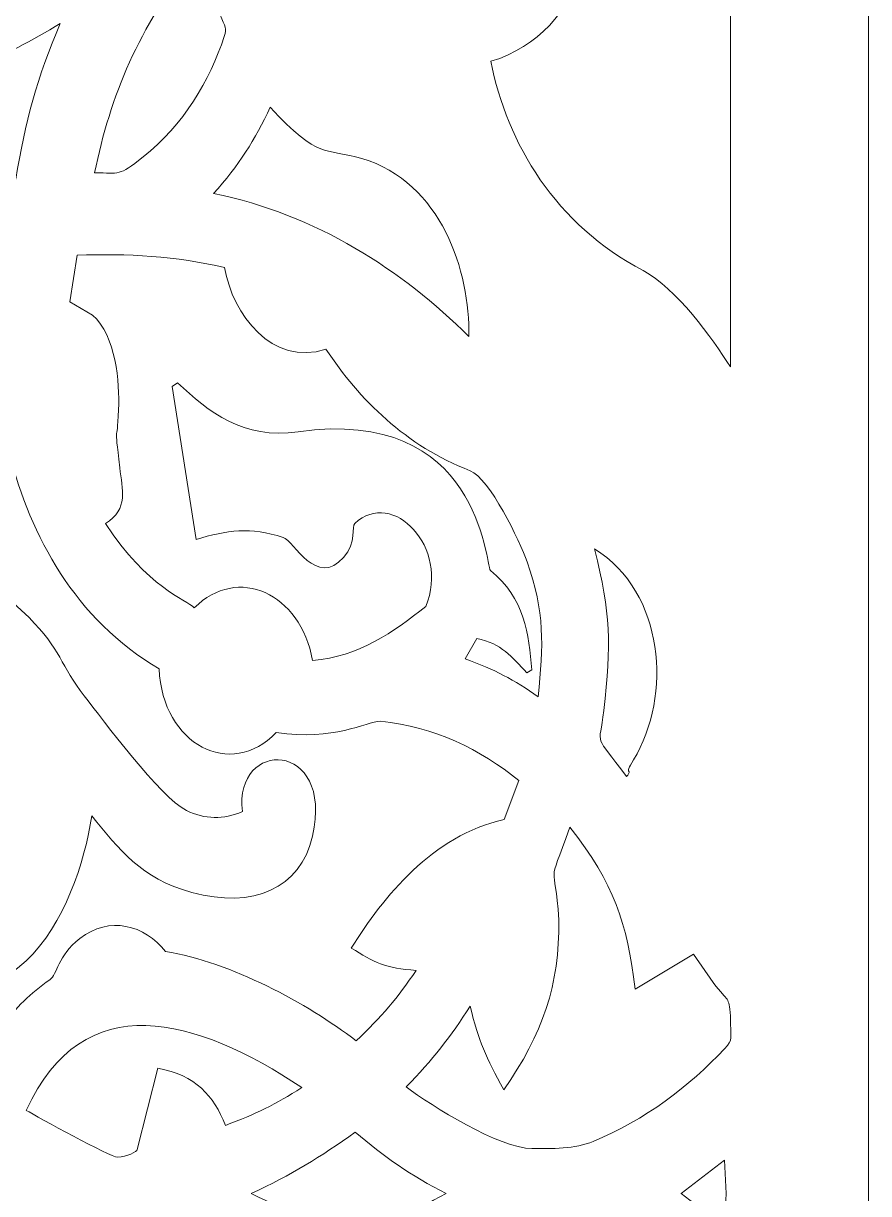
# Model space of a CAD drawing. Header units: millimetres. Extents: x -14.9 to 15.1, y 6.5 to 76.5.
# Drawn here: x 9 to 15.1, y 41.46 to 49.91 of the extents above; entities that cross this region are included whole.
import ezdxf

# ---------------------------------------------------------------- set-up
doc = ezdxf.new("R2010")
doc.units = ezdxf.units.MM
doc.header["$MEASUREMENT"] = 0
doc.layers.add('Layer 1', color=7, linetype='Continuous')

msp = doc.modelspace()

# ---------------------------------------------------------------- linework, layer by layer
at = {"layer": 'Layer 1', "color": 250, "lineweight": 9}
for points, knots in [([(-14.9024, 6.4618), (-14.9024, 6.4618), (15.0977, 6.4618), (15.0977, 6.4618), (15.0977, 6.4618), (15.0977, 6.4618), (15.0977, 76.4618), (15.0977, 76.4618), (15.0977, 76.4618), (15.0977, 76.4618), (-14.9024, 76.4618), (-14.9024, 76.4618), (-14.9024, 76.4618), (-14.9024, 76.4618), (-14.9024, 6.4618), (-14.9024, 6.4618)], [0, 0, 0, 0, 0.2, 0.2, 0.2, 0.2, 0.4, 0.4, 0.4, 0.4, 0.6, 0.6, 0.6, 0.6, 1, 1, 1, 1]), ([(14.1002, 47.4283), (13.9748, 47.6322), (13.7035, 48.0017), (13.4708, 48.1234), (13.4708, 48.1234), (12.8414, 48.4526), (12.4868, 49.0411), (12.3723, 49.6339), (12.3723, 49.6339), (13.0597, 49.8453), (13.2568, 50.6695), (12.8322, 51.2031), (12.8322, 51.2031), (12.7777, 50.4873), (11.7782, 50.5668), (11.802, 51.2529), (11.802, 51.2529), (11.8118, 51.539), (12.0582, 51.7403), (12.321, 51.9041), (12.321, 51.9041), (12.7757, 52.1876), (13.216, 52.1379), (14.1002, 52.7681), (14.1002, 52.7681), (14.1002, 52.7681), (14.1002, 47.4283), (14.1002, 47.4283)], [0, 0, 0, 0, 0.125, 0.125, 0.125, 0.125, 0.25, 0.25, 0.25, 0.25, 0.375, 0.375, 0.375, 0.375, 0.5, 0.5, 0.5, 0.5, 0.625, 0.625, 0.625, 0.625, 0.75, 0.75, 0.75, 0.75, 1, 1, 1, 1]), ([(10.2219, 50.361), (9.8343, 49.8917), (9.6252, 49.385), (9.5119, 48.8281), (9.5119, 48.8281), (9.7001, 48.8311), (9.6768, 48.7989), (9.8619, 48.944), (9.8619, 48.944), (10.153, 49.1722), (10.3432, 49.4972), (10.4474, 49.813), (10.4474, 49.813), (10.4677, 49.8745), (10.4543, 49.8811), (10.4181, 49.9705), (10.4181, 49.9705), (10.4181, 49.9705), (10.2219, 50.361), (10.2219, 50.361)], [0, 0, 0, 0, 0.166667, 0.166667, 0.166667, 0.166667, 0.333333, 0.333333, 0.333333, 0.333333, 0.5, 0.5, 0.5, 0.5, 0.666667, 0.666667, 0.666667, 0.666667, 1, 1, 1, 1]), ([(9.2643, 49.9073), (8.8586, 49.6582), (8.4455, 49.4854), (7.9478, 49.3918), (7.9478, 49.3918), (7.9217, 49.073), (7.8801, 48.8363), (7.7938, 48.5231), (7.7938, 48.5231), (8.1638, 48.6056), (8.5947, 48.7336), (8.9438, 48.7842), (8.9438, 48.7842), (9.0081, 49.192), (9.0993, 49.5196), (9.2643, 49.9073)], [0, 0, 0, 0, 0.2, 0.2, 0.2, 0.2, 0.4, 0.4, 0.4, 0.4, 0.6, 0.6, 0.6, 0.6, 1, 1, 1, 1]), ([(10.779, 49.302), (10.6703, 49.0706), (10.5515, 48.8802), (10.3708, 48.6796), (10.3708, 48.6796), (11.1127, 48.5299), (11.7329, 48.1248), (12.2123, 47.6482), (12.2123, 47.6482), (12.2234, 48.1137), (12.0137, 48.7633), (11.4408, 48.9325), (11.4408, 48.9325), (11.1829, 49.0086), (11.1307, 48.9195), (10.779, 49.302)], [0, 0, 0, 0, 0.2, 0.2, 0.2, 0.2, 0.4, 0.4, 0.4, 0.4, 0.6, 0.6, 0.6, 0.6, 1, 1, 1, 1]), ([(11.9024, 45.6995), (11.6692, 45.5171), (11.419, 45.3342), (11.0854, 45.3106), (11.0854, 45.3106), (10.9959, 45.7955), (10.5464, 46.0024), (10.2308, 45.6889), (10.2308, 45.6889), (10.1743, 45.7518), (9.8903, 45.8336), (9.5902, 46.2979), (9.5902, 46.2979), (9.7603, 46.4021), (9.7107, 46.5452), (9.6935, 46.6996), (9.6935, 46.6996), (9.6524, 47.0661), (9.6742, 46.8348), (9.6849, 47.1198), (9.6849, 47.1198), (9.6923, 47.3192), (9.6679, 47.6494), (9.4978, 47.8028), (9.4978, 47.8028), (9.4978, 47.8028), (9.3331, 47.8985), (9.3331, 47.8985), (9.3331, 47.8985), (9.3331, 47.8985), (9.3868, 48.2339), (9.3868, 48.2339), (9.3868, 48.2339), (9.7434, 48.2483), (10.1069, 48.2278), (10.4505, 48.1448), (10.4505, 48.1448), (10.5062, 47.8066), (10.7934, 47.4307), (11.1815, 47.5558), (11.1815, 47.5558), (11.4236, 47.1929), (11.757, 46.8579), (12.2226, 46.6793), (12.2226, 46.6793), (12.3603, 46.6263), (12.5815, 46.1704), (12.634, 46.021), (12.634, 46.021), (12.7605, 45.6583), (12.7519, 45.4228), (12.7131, 45.0471), (12.7131, 45.0471), (12.5399, 45.1699), (12.3976, 45.247), (12.1853, 45.3203), (12.1853, 45.3203), (12.1853, 45.3203), (12.2693, 45.4681), (12.2693, 45.4681), (12.2693, 45.4681), (12.4486, 45.4344), (12.5244, 45.3335), (12.6305, 45.2204), (12.6305, 45.2204), (12.6305, 45.2204), (12.6672, 45.243), (12.6672, 45.243), (12.6672, 45.243), (12.6443, 45.4973), (12.6165, 45.7617), (12.3683, 45.9578), (12.3683, 45.9578), (12.333, 46.0109), (12.2894, 47.1471), (10.9807, 46.9602), (10.9807, 46.9602), (10.5834, 46.9034), (10.3358, 47.1024), (10.11, 47.3142), (10.11, 47.3142), (10.11, 47.3142), (10.0727, 47.2874), (10.0727, 47.2874), (10.0727, 47.2874), (10.0727, 47.2874), (10.2443, 46.1825), (10.2443, 46.1825), (10.2443, 46.1825), (10.466, 46.2501), (10.637, 46.2763), (10.872, 46.1975), (10.872, 46.1975), (10.9514, 46.1711), (11.1129, 45.8306), (11.3092, 46.0535), (11.3092, 46.0535), (11.4061, 46.1636), (11.3642, 46.2763), (11.3892, 46.2994), (11.3892, 46.2994), (11.6643, 46.5544), (12.0769, 46.1245), (11.9024, 45.6995)], [0, 0, 0, 0, 0.037037, 0.037037, 0.037037, 0.037037, 0.074074, 0.074074, 0.074074, 0.074074, 0.111111, 0.111111, 0.111111, 0.111111, 0.148148, 0.148148, 0.148148, 0.148148, 0.185185, 0.185185, 0.185185, 0.185185, 0.222222, 0.222222, 0.222222, 0.222222, 0.259259, 0.259259, 0.259259, 0.259259, 0.296296, 0.296296, 0.296296, 0.296296, 0.333333, 0.333333, 0.333333, 0.333333, 0.37037, 0.37037, 0.37037, 0.37037, 0.407407, 0.407407, 0.407407, 0.407407, 0.444444, 0.444444, 0.444444, 0.444444, 0.481481, 0.481481, 0.481481, 0.481481, 0.518519, 0.518519, 0.518519, 0.518519, 0.555556, 0.555556, 0.555556, 0.555556, 0.592593, 0.592593, 0.592593, 0.592593, 0.62963, 0.62963, 0.62963, 0.62963, 0.666667, 0.666667, 0.666667, 0.666667, 0.703704, 0.703704, 0.703704, 0.703704, 0.740741, 0.740741, 0.740741, 0.740741, 0.777778, 0.777778, 0.777778, 0.777778, 0.814815, 0.814815, 0.814815, 0.814815, 0.851852, 0.851852, 0.851852, 0.851852, 0.888889, 0.888889, 0.888889, 0.888889, 0.925926, 0.925926, 0.925926, 0.925926, 1, 1, 1, 1]), ([(8.9005, 46.7981), (8.6291, 46.5218), (8.3503, 46.2972), (8.006, 46.083), (8.006, 46.083), (8.4587, 46.0347), (8.7353, 45.9223), (9.0385, 45.6189), (9.0385, 45.6189), (9.2663, 45.3915), (9.2689, 45.2708), (9.4373, 45.0542), (9.4373, 45.0542), (9.5724, 44.8803), (9.9855, 44.3226), (10.1748, 44.2272), (10.1748, 44.2272), (10.3071, 44.1609), (10.4425, 44.1607), (10.5785, 44.2189), (10.5785, 44.2189), (10.5136, 44.7478), (11.2417, 44.7393), (11.0843, 44.0424), (11.0843, 44.0424), (10.9979, 43.6608), (10.6559, 43.5151), (10.2124, 43.6354), (10.2124, 43.6354), (9.8415, 43.7362), (9.6929, 43.9467), (9.4909, 44.1873), (9.4909, 44.1873), (9.443, 43.8548), (9.2913, 43.4006), (9.0176, 43.1421), (9.0176, 43.1421), (8.6974, 42.8394), (8.2912, 42.8265), (7.8425, 42.928), (7.8425, 42.928), (7.8425, 42.928), (7.4478, 43.0579), (7.4478, 43.0579), (7.4478, 43.0579), (7.2929, 42.9518), (7.1517, 42.8859), (6.9572, 42.8404), (6.9572, 42.8404), (6.9162, 42.6372), (6.8714, 42.4915), (6.7799, 42.3004), (6.7799, 42.3004), (6.7799, 42.3004), (7.3646, 41.8158), (7.3646, 41.8158), (7.3646, 41.8158), (7.3646, 41.8158), (7.3689, 42.4409), (7.3689, 42.4409), (7.3689, 42.4409), (7.6299, 42.385), (7.7788, 42.3145), (7.9079, 42.0836), (7.9079, 42.0836), (8.126, 42.0312), (8.272, 41.8677), (8.3506, 41.7008), (8.3506, 41.7008), (8.3506, 41.7008), (8.3962, 41.6989), (8.3962, 41.6989), (8.3962, 41.6989), (8.4857, 42.0308), (8.459, 41.8571), (8.3698, 42.1976), (8.3698, 42.1976), (8.313, 42.4149), (8.3044, 42.5844), (8.2912, 42.806), (8.2912, 42.806), (8.5256, 42.8015), (8.6977, 42.8229), (8.8463, 42.6761), (8.8463, 42.6761), (8.9433, 42.801), (9.0488, 42.9099), (9.188, 43.0054), (9.188, 43.0054), (9.2465, 43.0452), (9.2413, 43.1748), (9.4051, 43.3028), (9.4051, 43.3028), (9.6174, 43.4685), (9.8756, 43.4015), (10.0228, 43.209), (10.0228, 43.209), (10.4941, 43.1343), (11.0472, 42.8349), (11.3987, 42.5653), (11.3987, 42.5653), (11.582, 42.7353), (11.6985, 42.875), (11.8327, 43.073), (11.8327, 43.073), (11.6144, 43.0848), (11.5235, 43.1329), (11.3645, 43.234), (11.3645, 43.234), (11.5955, 43.6031), (11.9489, 44.0452), (12.467, 44.1621), (12.467, 44.1621), (12.467, 44.1621), (12.5746, 44.4431), (12.5746, 44.4431), (12.5746, 44.4431), (12.2934, 44.667), (11.9687, 44.8312), (11.5745, 44.872), (11.5745, 44.872), (11.4675, 44.8642), (11.2409, 44.7278), (10.8226, 44.7898), (10.8226, 44.7898), (10.4961, 44.4464), (10.0024, 44.7), (9.9775, 45.2496), (9.9775, 45.2496), (9.3702, 45.606), (9.046, 46.2133), (8.9005, 46.7981)], [0, 0, 0, 0, 0.029412, 0.029412, 0.029412, 0.029412, 0.058824, 0.058824, 0.058824, 0.058824, 0.088235, 0.088235, 0.088235, 0.088235, 0.117647, 0.117647, 0.117647, 0.117647, 0.147059, 0.147059, 0.147059, 0.147059, 0.176471, 0.176471, 0.176471, 0.176471, 0.205882, 0.205882, 0.205882, 0.205882, 0.235294, 0.235294, 0.235294, 0.235294, 0.264706, 0.264706, 0.264706, 0.264706, 0.294118, 0.294118, 0.294118, 0.294118, 0.323529, 0.323529, 0.323529, 0.323529, 0.352941, 0.352941, 0.352941, 0.352941, 0.382353, 0.382353, 0.382353, 0.382353, 0.411765, 0.411765, 0.411765, 0.411765, 0.441176, 0.441176, 0.441176, 0.441176, 0.470588, 0.470588, 0.470588, 0.470588, 0.5, 0.5, 0.5, 0.5, 0.529412, 0.529412, 0.529412, 0.529412, 0.558824, 0.558824, 0.558824, 0.558824, 0.588235, 0.588235, 0.588235, 0.588235, 0.617647, 0.617647, 0.617647, 0.617647, 0.647059, 0.647059, 0.647059, 0.647059, 0.676471, 0.676471, 0.676471, 0.676471, 0.705882, 0.705882, 0.705882, 0.705882, 0.735294, 0.735294, 0.735294, 0.735294, 0.764706, 0.764706, 0.764706, 0.764706, 0.794118, 0.794118, 0.794118, 0.794118, 0.823529, 0.823529, 0.823529, 0.823529, 0.852941, 0.852941, 0.852941, 0.852941, 0.882353, 0.882353, 0.882353, 0.882353, 0.911765, 0.911765, 0.911765, 0.911765, 0.941176, 0.941176, 0.941176, 0.941176, 1, 1, 1, 1]), ([(13.1197, 46.115), (13.2367, 45.646), (13.2419, 45.4318), (13.1871, 44.9481), (13.1871, 44.9481), (13.1526, 44.67), (13.1116, 44.7957), (13.3517, 44.4716), (13.3517, 44.4716), (13.4011, 44.5364), (13.3248, 44.4692), (13.4008, 44.5927), (13.4008, 44.5927), (13.6842, 45.054), (13.6228, 45.8044), (13.1197, 46.115)], [0, 0, 0, 0, 0.2, 0.2, 0.2, 0.2, 0.4, 0.4, 0.4, 0.4, 0.6, 0.6, 0.6, 0.6, 1, 1, 1, 1]), ([(14.1002, 42.7437), (14.0847, 42.8969), (14.0942, 42.8314), (13.9751, 42.9858), (13.9751, 42.9858), (13.9751, 42.9858), (13.8348, 43.1897), (13.8348, 43.1897), (13.8348, 43.1897), (13.8348, 43.1897), (13.412, 42.9375), (13.412, 42.9375), (13.412, 42.9375), (13.3543, 43.4185), (13.264, 43.6959), (12.9409, 44.1063), (12.9409, 44.1063), (12.7711, 43.6292), (12.8351, 43.8986), (12.8615, 43.436), (12.8615, 43.436), (12.8681, 42.9702), (12.7461, 42.6099), (12.4644, 42.2118), (12.4644, 42.2118), (12.3368, 42.4442), (12.2814, 42.5627), (12.2223, 42.8156), (12.2223, 42.8156), (12.0826, 42.5953), (11.9509, 42.4253), (11.7604, 42.2323), (11.7604, 42.2323), (11.9449, 42.0918), (12.4346, 41.789), (12.6675, 41.7866), (12.6675, 41.7866), (12.8121, 41.7852), (12.9791, 41.7845), (13.1099, 41.8382), (13.1099, 41.8382), (13.4849, 41.9928), (13.8044, 42.2354), (14.0583, 42.5076), (14.0583, 42.5076), (14.1229, 42.5766), (14.1002, 42.5729), (14.1002, 42.7437)], [0, 0, 0, 0, 0.076923, 0.076923, 0.076923, 0.076923, 0.153846, 0.153846, 0.153846, 0.153846, 0.230769, 0.230769, 0.230769, 0.230769, 0.307692, 0.307692, 0.307692, 0.307692, 0.384615, 0.384615, 0.384615, 0.384615, 0.461538, 0.461538, 0.461538, 0.461538, 0.538462, 0.538462, 0.538462, 0.538462, 0.615385, 0.615385, 0.615385, 0.615385, 0.692308, 0.692308, 0.692308, 0.692308, 0.769231, 0.769231, 0.769231, 0.769231, 0.846154, 0.846154, 0.846154, 0.846154, 1, 1, 1, 1]), ([(11.0071, 42.2264), (10.2469, 42.7367), (9.4287, 42.9662), (9.0187, 42.0624), (9.0187, 42.0624), (9.1022, 42.0147), (9.6212, 41.7251), (9.6797, 41.7248), (9.6797, 41.7248), (9.7428, 41.7246), (9.818, 41.7656), (9.82, 41.7805), (9.82, 41.7805), (9.82, 41.7805), (9.9689, 42.3666), (9.9689, 42.3666), (9.9689, 42.3666), (10.2411, 42.3148), (10.3702, 42.1703), (10.456, 41.9544), (10.456, 41.9544), (10.6732, 42.0331), (10.8177, 42.1069), (11.0071, 42.2264)], [0, 0, 0, 0, 0.142857, 0.142857, 0.142857, 0.142857, 0.285714, 0.285714, 0.285714, 0.285714, 0.428571, 0.428571, 0.428571, 0.428571, 0.571429, 0.571429, 0.571429, 0.571429, 0.714286, 0.714286, 0.714286, 0.714286, 1, 1, 1, 1]), ([(10.6413, 41.4621), (10.9311, 41.3272), (11.1428, 41.1988), (11.3924, 41.0182), (11.3924, 41.0182), (11.5972, 41.1943), (11.7963, 41.3334), (12.049, 41.4621), (12.049, 41.4621), (11.7963, 41.5907), (11.5972, 41.7298), (11.3924, 41.9059), (11.3924, 41.9059), (11.1422, 41.7248), (10.9316, 41.5971), (10.6413, 41.4621), (10.6413, 41.4621), (10.6413, 41.4621), (10.6413, 41.4621), (10.6413, 41.4621)], [0, 0, 0, 0, 0.166667, 0.166667, 0.166667, 0.166667, 0.333333, 0.333333, 0.333333, 0.333333, 0.5, 0.5, 0.5, 0.5, 0.666667, 0.666667, 0.666667, 0.666667, 1, 1, 1, 1]), ([(14.0695, 41.4632), (14.0695, 41.4632), (14.058, 41.2231), (14.058, 41.2231), (14.058, 41.2231), (14.058, 41.2231), (13.7439, 41.463), (13.7439, 41.463), (13.7439, 41.463), (13.7439, 41.463), (13.7436, 41.463), (13.7436, 41.463), (13.7436, 41.463), (13.7436, 41.463), (13.7439, 41.4632), (13.7439, 41.4632), (13.7439, 41.4632), (13.7439, 41.4632), (13.7436, 41.4632), (13.7436, 41.4632), (13.7436, 41.4632), (13.7436, 41.4632), (13.7439, 41.4632), (13.7439, 41.4632), (13.7439, 41.4632), (13.7439, 41.4632), (14.058, 41.7032), (14.058, 41.7032), (14.058, 41.7032), (14.058, 41.7032), (14.0695, 41.4632), (14.0695, 41.4632)], [0, 0, 0, 0, 0.111111, 0.111111, 0.111111, 0.111111, 0.222222, 0.222222, 0.222222, 0.222222, 0.333333, 0.333333, 0.333333, 0.333333, 0.444444, 0.444444, 0.444444, 0.444444, 0.555556, 0.555556, 0.555556, 0.555556, 0.666667, 0.666667, 0.666667, 0.666667, 0.777778, 0.777778, 0.777778, 0.777778, 1, 1, 1, 1])]:
    msp.add_open_spline(points, degree=3, knots=knots, dxfattribs=at)

doc.saveas('drawing.dxf')
